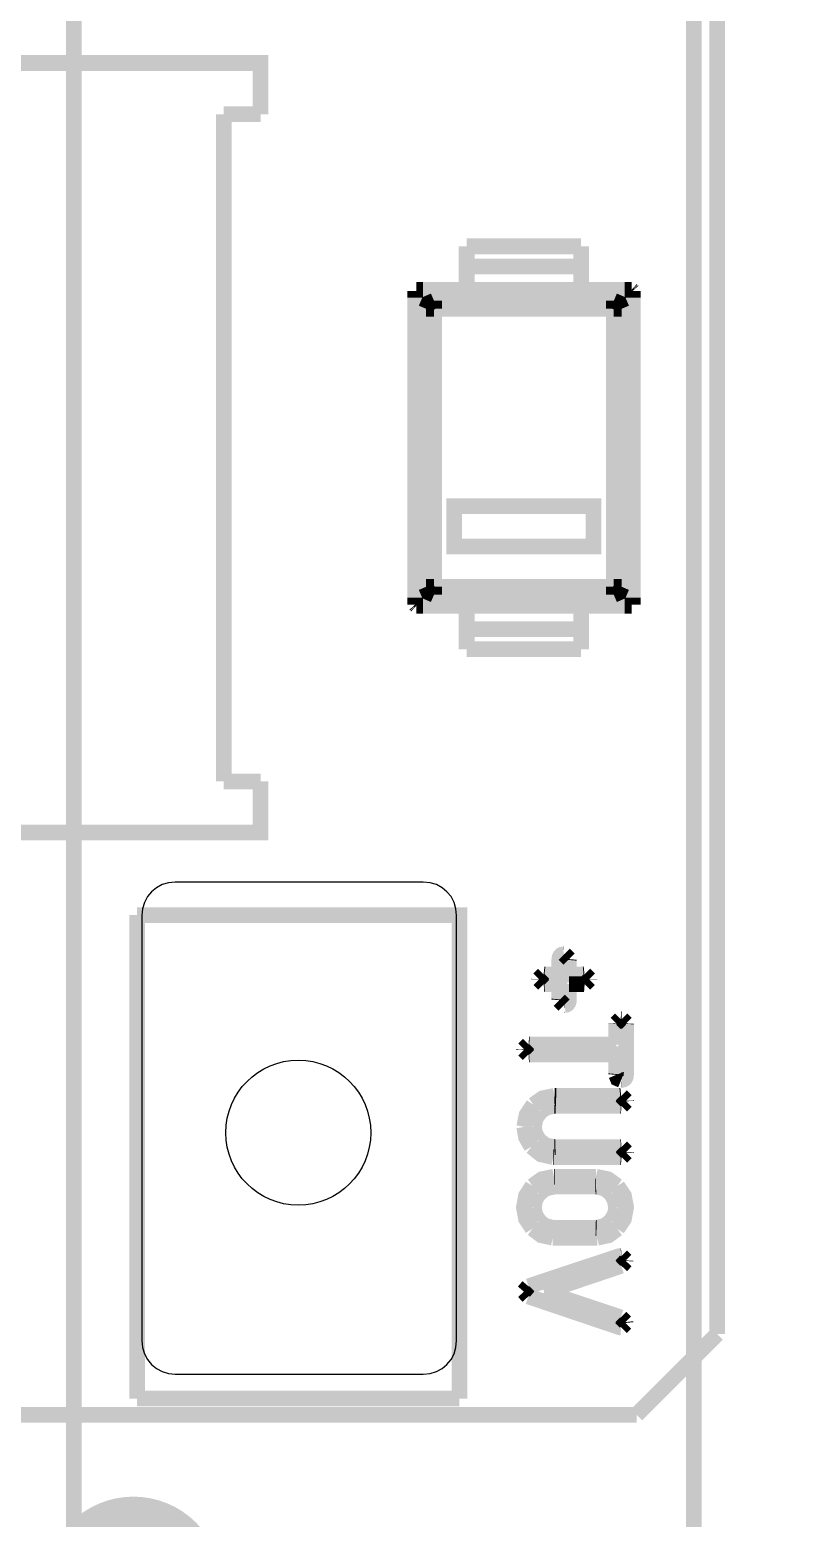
# Model space of a CAD drawing. Header units: inches. Extents: x -2.28 to 2.28, y -1.45 to 1.48.
# Drawn here: x -1.385 to -0.994, y -0.379 to 0.377 of the extents above; entities that cross this region are included whole.
import ezdxf

# ---------------------------------------------------------------- set-up
doc = ezdxf.new("R2010")
doc.units = ezdxf.units.IN
doc.layers.get('0').update_dxf_attribs({"linetype": 'CONTINUOUS'})

# ---------------------------------------------------------------- blocks, each defined once
blk = doc.blocks.new('EPAD')
at = {"const_width": 0.5}
blk.add_lwpolyline([(-0.25, 0, 1), (0.25, 0, 1)], format="xyb", close=True, dxfattribs=at)

msp = doc.modelspace()

# ---------------------------------------------------------------- linework, layer by layer
at = {"const_width": 0.008}
for points in [[(-1.035591, 1.147528), (-1.035591, -0.285543)], [(-1.035591, 1.147528), (-1.035591, -0.285543)], [(-1.035591, 1.147528), (-1.035591, -0.285543)], [(-1.362528, 1.091614), (-1.362528, -1.014685)], [(-1.362528, 1.091614), (-1.362528, -1.014685)], [(-1.362528, 1.091614), (-1.362528, -1.014685)], [(-1.047567, 0.766811), (-1.047567, -0.689882), (-1.046783, -0.697932), (-1.04453, -0.705376), (-1.036187, -0.717872), (-1.023691, -0.726215), (-1.016247, -0.728469), (-1.008197, -0.729252), (1.708339, -0.729252)], [(-1.047567, 0.766811), (-1.047567, -0.689882), (-1.046783, -0.697932), (-1.04453, -0.705376), (-1.036187, -0.717872), (-1.023691, -0.726215), (-1.016247, -0.728469), (-1.008197, -0.729252), (1.708339, -0.729252)], [(-1.047567, 0.766811), (-1.047567, -0.689882), (-1.046783, -0.697932), (-1.04453, -0.705376), (-1.036187, -0.717872), (-1.023691, -0.726215), (-1.016247, -0.728469), (-1.008197, -0.729252), (1.708339, -0.729252)], [(-1.26765, 0.33437), (-1.26765, 0.36037), (-1.677409, 0.36037), (-1.677409, -0.03067), (-1.26765, -0.03067), (-1.26765, -0.00467)], [(-1.26765, 0.33437), (-1.26765, 0.36037), (-1.677409, 0.36037), (-1.677409, -0.03067), (-1.26765, -0.03067), (-1.26765, -0.00467)], [(-1.26765, 0.33437), (-1.26765, 0.36037), (-1.677409, 0.36037), (-1.677409, -0.03067), (-1.26765, -0.03067), (-1.26765, -0.00467)], [(-1.26765, 0.33437), (-1.28637, 0.33437)], [(-1.28637, -0.00467), (-1.28637, 0.33437)], [(-1.26765, 0.33437), (-1.28637, 0.33437)], [(-1.28637, -0.00467), (-1.28637, 0.33437)], [(-1.26765, 0.33437), (-1.28637, 0.33437)], [(-1.28637, -0.00467), (-1.28637, 0.33437)], [(-1.162929, 0.267213), (-1.104787, 0.267213)], [(-1.162929, 0.256976), (-1.162929, 0.267213)], [(-1.162929, 0.267213), (-1.104787, 0.267213)], [(-1.162929, 0.256976), (-1.162929, 0.267213)], [(-1.162929, 0.267213), (-1.104787, 0.267213)], [(-1.162929, 0.256976), (-1.162929, 0.267213)], [(-1.104787, 0.256976), (-1.104787, 0.267213)], [(-1.104787, 0.256976), (-1.104787, 0.267213)], [(-1.104787, 0.256976), (-1.104787, 0.267213)], [(-1.162929, 0.256976), (-1.162929, 0.245102)], [(-1.104787, 0.256976), (-1.162929, 0.256976)], [(-1.162929, 0.256976), (-1.162929, 0.245102)], [(-1.104787, 0.256976), (-1.162929, 0.256976)], [(-1.162929, 0.256976), (-1.162929, 0.245102)], [(-1.104787, 0.256976), (-1.162929, 0.256976)], [(-1.104787, 0.245102), (-1.104787, 0.256976)], [(-1.104787, 0.245102), (-1.104787, 0.256976)], [(-1.104787, 0.245102), (-1.104787, 0.256976)], [(-1.189134, 0.24107), (-1.189134, 0.244531)], [(-1.189134, 0.24107), (-1.189134, 0.244531)], [(-1.189134, 0.24107), (-1.189134, 0.244531)], [(-1.189134, 0.088631), (-1.189134, 0.24107)], [(-1.189134, 0.24107), (-1.183557, 0.235494)], [(-1.189134, 0.088631), (-1.189134, 0.24107)], [(-1.189134, 0.24107), (-1.183557, 0.235494)], [(-1.189134, 0.088631), (-1.189134, 0.24107)], [(-1.189134, 0.24107), (-1.183557, 0.235494)], [(-1.185102, 0.245102), (-1.188562, 0.245102)], [(-1.185102, 0.245102), (-1.188562, 0.245102)], [(-1.185102, 0.245102), (-1.188562, 0.245102)], [(-1.082615, 0.245102), (-1.104787, 0.245102), (-1.162929, 0.245102), (-1.185102, 0.245102)], [(-1.185102, 0.245102), (-1.179525, 0.239526)], [(-1.082615, 0.245102), (-1.104787, 0.245102), (-1.162929, 0.245102), (-1.185102, 0.245102)], [(-1.185102, 0.245102), (-1.179525, 0.239526)], [(-1.082615, 0.245102), (-1.104787, 0.245102), (-1.162929, 0.245102), (-1.185102, 0.245102)], [(-1.185102, 0.245102), (-1.179525, 0.239526)], [(-1.179526, 0.239526), (-1.18235, 0.238319), (-1.183558, 0.235494)], [(-1.179526, 0.239526), (-1.18235, 0.238319), (-1.183558, 0.235494)], [(-1.179526, 0.239526), (-1.18235, 0.238319), (-1.183558, 0.235494)], [(-1.179525, 0.239526), (-1.088191, 0.239526)], [(-1.179525, 0.235494), (-1.179525, 0.239526)], [(-1.179525, 0.239526), (-1.088191, 0.239526)], [(-1.179525, 0.235494), (-1.179525, 0.239526)], [(-1.179525, 0.239526), (-1.088191, 0.239526)], [(-1.179525, 0.235494), (-1.179525, 0.239526)], [(-1.088191, 0.239526), (-1.082615, 0.245102)], [(-1.088191, 0.239526), (-1.082615, 0.245102)], [(-1.088191, 0.239526), (-1.082615, 0.245102)], [(-1.088191, 0.239526), (-1.088191, 0.235494)], [(-1.088191, 0.239526), (-1.085366, 0.238319), (-1.084158, 0.235494)], [(-1.088191, 0.239526), (-1.088191, 0.235494)], [(-1.088191, 0.239526), (-1.085366, 0.238319), (-1.084158, 0.235494)], [(-1.088191, 0.239526), (-1.088191, 0.235494)], [(-1.088191, 0.239526), (-1.085366, 0.238319), (-1.084158, 0.235494)], [(-1.078583, 0.24107), (-1.084159, 0.235494)], [(-1.078583, 0.24107), (-1.084159, 0.235494)], [(-1.078583, 0.24107), (-1.084159, 0.235494)], [(-1.079154, 0.245102), (-1.082615, 0.245102)], [(-1.079154, 0.245102), (-1.082615, 0.245102)], [(-1.079154, 0.245102), (-1.082615, 0.245102)], [(-1.078854, 0.244831), (-1.079154, 0.245102)], [(-1.078854, 0.244831), (-1.079154, 0.245102)], [(-1.078854, 0.244831), (-1.079154, 0.245102)], [(-1.078854, 0.244831), (-1.078583, 0.244531)], [(-1.078854, 0.244831), (-1.078583, 0.244531)], [(-1.078854, 0.244831), (-1.078583, 0.244531)], [(-1.078583, 0.244531), (-1.078583, 0.24107)], [(-1.078583, 0.244531), (-1.078583, 0.24107)], [(-1.078583, 0.244531), (-1.078583, 0.24107)], [(-1.078583, 0.088631), (-1.078583, 0.24107)], [(-1.078583, 0.088631), (-1.078583, 0.24107)], [(-1.078583, 0.088631), (-1.078583, 0.24107)], [(-1.183557, 0.235494), (-1.179525, 0.235494)], [(-1.183557, 0.094207), (-1.183557, 0.235494)], [(-1.183557, 0.235494), (-1.179525, 0.235494)], [(-1.183557, 0.094207), (-1.183557, 0.235494)], [(-1.183557, 0.235494), (-1.179525, 0.235494)], [(-1.183557, 0.094207), (-1.183557, 0.235494)], [(-1.179525, 0.235494), (-1.179525, 0.094207)], [(-1.088191, 0.094207), (-1.088191, 0.235494), (-1.179525, 0.235494)], [(-1.179525, 0.235494), (-1.179525, 0.094207)], [(-1.088191, 0.094207), (-1.088191, 0.235494), (-1.179525, 0.235494)], [(-1.179525, 0.235494), (-1.179525, 0.094207)], [(-1.088191, 0.094207), (-1.088191, 0.235494), (-1.179525, 0.235494)], [(-1.088191, 0.235494), (-1.084159, 0.235494)], [(-1.088191, 0.235494), (-1.084159, 0.235494)], [(-1.088191, 0.235494), (-1.084159, 0.235494)], [(-1.084159, 0.235494), (-1.084159, 0.094207)], [(-1.084159, 0.235494), (-1.084159, 0.094207)], [(-1.084159, 0.235494), (-1.084159, 0.094207)], [(-1.169289, 0.11468), (-1.169289, 0.135152), (-1.098427, 0.135152), (-1.098427, 0.11468), (-1.169289, 0.11468)], [(-1.169289, 0.11468), (-1.169289, 0.135152), (-1.098427, 0.135152), (-1.098427, 0.11468), (-1.169289, 0.11468)], [(-1.169289, 0.11468), (-1.169289, 0.135152), (-1.098427, 0.135152), (-1.098427, 0.11468), (-1.169289, 0.11468)], [(-1.183557, 0.094207), (-1.189134, 0.088631)], [(-1.183557, 0.094207), (-1.189134, 0.088631)], [(-1.183557, 0.094207), (-1.189134, 0.088631)], [(-1.189134, 0.08517), (-1.189134, 0.088631)], [(-1.189134, 0.08517), (-1.189134, 0.088631)], [(-1.189134, 0.08517), (-1.189134, 0.088631)], [(-1.185102, 0.084598), (-1.179525, 0.090175)], [(-1.185102, 0.084598), (-1.179525, 0.090175)], [(-1.185102, 0.084598), (-1.179525, 0.090175)], [(-1.179526, 0.090174), (-1.18235, 0.091381), (-1.183558, 0.094207)], [(-1.179526, 0.090174), (-1.18235, 0.091381), (-1.183558, 0.094207)], [(-1.179526, 0.090174), (-1.18235, 0.091381), (-1.183558, 0.094207)], [(-1.179525, 0.094207), (-1.183557, 0.094207)], [(-1.179525, 0.094207), (-1.183557, 0.094207)], [(-1.179525, 0.094207), (-1.183557, 0.094207)], [(-1.179525, 0.094207), (-1.088191, 0.094207)], [(-1.179525, 0.090175), (-1.179525, 0.094207)], [(-1.179525, 0.094207), (-1.088191, 0.094207)], [(-1.179525, 0.090175), (-1.179525, 0.094207)], [(-1.179525, 0.094207), (-1.088191, 0.094207)], [(-1.179525, 0.090175), (-1.179525, 0.094207)], [(-1.088191, 0.090175), (-1.179525, 0.090175)], [(-1.088191, 0.090175), (-1.179525, 0.090175)], [(-1.088191, 0.090175), (-1.179525, 0.090175)], [(-1.088191, 0.094207), (-1.088191, 0.090175)], [(-1.084159, 0.094207), (-1.088191, 0.094207)], [(-1.088191, 0.090174), (-1.085366, 0.091381), (-1.084158, 0.094207)], [(-1.088191, 0.094207), (-1.088191, 0.090175)], [(-1.084159, 0.094207), (-1.088191, 0.094207)], [(-1.088191, 0.090174), (-1.085366, 0.091381), (-1.084158, 0.094207)], [(-1.088191, 0.094207), (-1.088191, 0.090175)], [(-1.084159, 0.094207), (-1.088191, 0.094207)], [(-1.088191, 0.090174), (-1.085366, 0.091381), (-1.084158, 0.094207)], [(-1.088191, 0.090175), (-1.082615, 0.084598)], [(-1.088191, 0.090175), (-1.082615, 0.084598)], [(-1.088191, 0.090175), (-1.082615, 0.084598)], [(-1.084159, 0.094207), (-1.078583, 0.088631)], [(-1.084159, 0.094207), (-1.078583, 0.088631)], [(-1.084159, 0.094207), (-1.078583, 0.088631)], [(-1.078583, 0.088631), (-1.078583, 0.08517)], [(-1.078583, 0.088631), (-1.078583, 0.08517)], [(-1.078583, 0.088631), (-1.078583, 0.08517)], [(-1.188862, 0.08487), (-1.189133, 0.08517)], [(-1.188862, 0.08487), (-1.189133, 0.08517)], [(-1.188862, 0.08487), (-1.189133, 0.08517)], [(-1.188862, 0.08487), (-1.188562, 0.084598)], [(-1.188862, 0.08487), (-1.188562, 0.084598)], [(-1.188862, 0.08487), (-1.188562, 0.084598)], [(-1.185102, 0.084598), (-1.188562, 0.084598)], [(-1.185102, 0.084598), (-1.188562, 0.084598)], [(-1.185102, 0.084598), (-1.188562, 0.084598)], [(-1.162929, 0.084598), (-1.185102, 0.084598)], [(-1.162929, 0.084598), (-1.185102, 0.084598)], [(-1.162929, 0.084598), (-1.185102, 0.084598)], [(-1.104787, 0.084598), (-1.162929, 0.084598)], [(-1.162929, 0.084598), (-1.162929, 0.072724)], [(-1.104787, 0.084598), (-1.162929, 0.084598)], [(-1.162929, 0.084598), (-1.162929, 0.072724)], [(-1.104787, 0.084598), (-1.162929, 0.084598)], [(-1.162929, 0.084598), (-1.162929, 0.072724)], [(-1.082615, 0.084598), (-1.104787, 0.084598)], [(-1.104787, 0.072724), (-1.104787, 0.084598)], [(-1.082615, 0.084598), (-1.104787, 0.084598)], [(-1.104787, 0.072724), (-1.104787, 0.084598)], [(-1.082615, 0.084598), (-1.104787, 0.084598)], [(-1.104787, 0.072724), (-1.104787, 0.084598)], [(-1.079154, 0.084598), (-1.082615, 0.084598)], [(-1.079154, 0.084598), (-1.082615, 0.084598)], [(-1.079154, 0.084598), (-1.082615, 0.084598)], [(-1.162929, 0.062488), (-1.162929, 0.072724)], [(-1.162929, 0.072724), (-1.104787, 0.072724)], [(-1.162929, 0.062488), (-1.162929, 0.072724)], [(-1.162929, 0.072724), (-1.104787, 0.072724)], [(-1.162929, 0.062488), (-1.162929, 0.072724)], [(-1.162929, 0.072724), (-1.104787, 0.072724)], [(-1.104787, 0.072724), (-1.104787, 0.062488)], [(-1.104787, 0.072724), (-1.104787, 0.062488)], [(-1.104787, 0.072724), (-1.104787, 0.062488)], [(-1.104787, 0.062488), (-1.162929, 0.062488)], [(-1.104787, 0.062488), (-1.162929, 0.062488)], [(-1.104787, 0.062488), (-1.162929, 0.062488)], [(-1.28637, -0.00467), (-1.26765, -0.00467)], [(-1.28637, -0.00467), (-1.26765, -0.00467)], [(-1.28637, -0.00467), (-1.26765, -0.00467)], [(-1.330394, -0.318299), (-1.330394, -0.07263)], [(-1.166614, -0.318299), (-1.166614, -0.07263), (-1.330394, -0.07263)], [(-1.330394, -0.318299), (-1.330394, -0.07263)], [(-1.166614, -0.318299), (-1.166614, -0.07263), (-1.330394, -0.07263)], [(-1.330394, -0.318299), (-1.330394, -0.07263)], [(-1.166614, -0.318299), (-1.166614, -0.07263), (-1.330394, -0.07263)], [(-1.113495, -0.092518), (-1.114525, -0.092702), (-1.11493, -0.092932), (-1.115261, -0.093255), (-1.115518, -0.093669), (-1.115702, -0.094176), (-1.115849, -0.095466), (-1.115849, -0.102825), (-1.123368, -0.102825)], [(-1.113495, -0.092518), (-1.114525, -0.092702), (-1.11493, -0.092932), (-1.115261, -0.093255), (-1.115518, -0.093669), (-1.115702, -0.094176), (-1.115849, -0.095466), (-1.115849, -0.102825), (-1.123368, -0.102825)], [(-1.113495, -0.092518), (-1.114525, -0.092702), (-1.11493, -0.092932), (-1.115261, -0.093255), (-1.115518, -0.093669), (-1.115702, -0.094176), (-1.115849, -0.095466), (-1.115849, -0.102825), (-1.123368, -0.102825)], [(-1.113389, -0.092515), (-1.113495, -0.092518)], [(-1.113389, -0.092515), (-1.113495, -0.092518)], [(-1.113389, -0.092515), (-1.113495, -0.092518)], [(-1.113389, -0.092515), (-1.110942, -0.094962)], [(-1.113389, -0.092515), (-1.110942, -0.094962)], [(-1.113389, -0.092515), (-1.110942, -0.094962)], [(-1.110981, -0.095399), (-1.110942, -0.094962)], [(-1.110981, -0.095399), (-1.110942, -0.094962)], [(-1.110981, -0.095399), (-1.110942, -0.094962)], [(-1.103554, -0.102733), (-1.110981, -0.102733), (-1.110981, -0.095397)], [(-1.103554, -0.102733), (-1.110981, -0.102733), (-1.110981, -0.095397)], [(-1.103554, -0.102733), (-1.110981, -0.102733), (-1.110981, -0.095397)], [(-1.126202, -0.105135), (-1.126209, -0.105315)], [(-1.126202, -0.105135), (-1.126209, -0.105315)], [(-1.126202, -0.105135), (-1.126209, -0.105315)], [(-1.123803, -0.107721), (-1.126209, -0.105315)], [(-1.123803, -0.107721), (-1.126209, -0.105315)], [(-1.123803, -0.107721), (-1.126209, -0.105315)], [(-1.123852, -0.102774), (-1.126202, -0.105124)], [(-1.123852, -0.102774), (-1.126202, -0.105124)], [(-1.123852, -0.102774), (-1.126202, -0.105124)], [(-1.126202, -0.105133), (-1.126202, -0.105124)], [(-1.126202, -0.105133), (-1.126202, -0.105124)], [(-1.126202, -0.105133), (-1.126202, -0.105124)], [(-1.123852, -0.102774), (-1.123367, -0.102825)], [(-1.123852, -0.102774), (-1.123367, -0.102825)], [(-1.123852, -0.102774), (-1.123367, -0.102825)], [(-1.123803, -0.107721), (-1.123435, -0.107693)], [(-1.123803, -0.107721), (-1.123435, -0.107693)], [(-1.123803, -0.107721), (-1.123435, -0.107693)], [(-1.123437, -0.107693), (-1.115849, -0.107693), (-1.115849, -0.115417)], [(-1.123437, -0.107693), (-1.115849, -0.107693), (-1.115849, -0.115417)], [(-1.123437, -0.107693), (-1.115849, -0.107693), (-1.115849, -0.115417)], [(-1.113312, -0.118297), (-1.112282, -0.118113), (-1.111878, -0.117883), (-1.111547, -0.11756), (-1.111289, -0.117145), (-1.111106, -0.116639), (-1.110958, -0.115349), (-1.110958, -0.107693)], [(-1.113312, -0.118297), (-1.112282, -0.118113), (-1.111878, -0.117883), (-1.111547, -0.11756), (-1.111289, -0.117145), (-1.111106, -0.116639), (-1.110958, -0.115349), (-1.110958, -0.107693)], [(-1.113312, -0.118297), (-1.112282, -0.118113), (-1.111878, -0.117883), (-1.111547, -0.11756), (-1.111289, -0.117145), (-1.111106, -0.116639), (-1.110958, -0.115349), (-1.110958, -0.107693)], [(-1.110958, -0.107693), (-1.103348, -0.107693)], [(-1.110958, -0.107693), (-1.103348, -0.107693)], [(-1.110958, -0.107693), (-1.103348, -0.107693)], [(-1.103057, -0.102683), (-1.103554, -0.102733)], [(-1.103057, -0.102683), (-1.103554, -0.102733)], [(-1.103057, -0.102683), (-1.103554, -0.102733)], [(-1.102984, -0.10772), (-1.103349, -0.107693)], [(-1.102984, -0.10772), (-1.103349, -0.107693)], [(-1.102984, -0.10772), (-1.103349, -0.107693)], [(-1.103057, -0.102683), (-1.100606, -0.105134)], [(-1.103057, -0.102683), (-1.100606, -0.105134)], [(-1.103057, -0.102683), (-1.100606, -0.105134)], [(-1.102984, -0.10772), (-1.100599, -0.105335)], [(-1.102984, -0.10772), (-1.100599, -0.105335)], [(-1.102984, -0.10772), (-1.100599, -0.105335)], [(-1.100606, -0.105156), (-1.100606, -0.105134)], [(-1.100606, -0.105156), (-1.100606, -0.105134)], [(-1.100606, -0.105156), (-1.100606, -0.105134)], [(-1.100606, -0.105157), (-1.100599, -0.105335)], [(-1.100606, -0.105157), (-1.100599, -0.105335)], [(-1.100606, -0.105157), (-1.100599, -0.105335)], [(-1.115849, -0.115419), (-1.115887, -0.115845)], [(-1.115849, -0.115419), (-1.115887, -0.115845)], [(-1.115849, -0.115419), (-1.115887, -0.115845)], [(-1.113431, -0.1183), (-1.115887, -0.115845)], [(-1.113431, -0.1183), (-1.115887, -0.115845)], [(-1.113431, -0.1183), (-1.115887, -0.115845)], [(-1.113431, -0.1183), (-1.113311, -0.118297)], [(-1.113431, -0.1183), (-1.113311, -0.118297)], [(-1.113431, -0.1183), (-1.113311, -0.118297)], [(-1.084685, -0.125406), (-1.086902, -0.127624)], [(-1.084685, -0.125406), (-1.086902, -0.127624)], [(-1.084685, -0.125406), (-1.086902, -0.127624)], [(-1.086893, -0.127828), (-1.086902, -0.127624)], [(-1.086893, -0.127828), (-1.086902, -0.127624)], [(-1.086893, -0.127828), (-1.086902, -0.127624)], [(-1.086893, -0.127827), (-1.086893, -0.138363)], [(-1.086893, -0.127827), (-1.086893, -0.138363)], [(-1.086893, -0.127827), (-1.086893, -0.138363)], [(-1.084685, -0.125406), (-1.08438, -0.125427)], [(-1.084685, -0.125406), (-1.08438, -0.125427)], [(-1.084685, -0.125406), (-1.08438, -0.125427)], [(-1.084122, -0.125413), (-1.084378, -0.125427)], [(-1.084122, -0.125413), (-1.084378, -0.125427)], [(-1.084122, -0.125413), (-1.084378, -0.125427)], [(-1.084287, -0.156326), (-1.083731, -0.156279), (-1.083248, -0.156138), (-1.082839, -0.155902), (-1.082505, -0.155572), (-1.082245, -0.155148), (-1.082059, -0.15463), (-1.081911, -0.153309), (-1.081911, -0.127896)], [(-1.084287, -0.156326), (-1.083731, -0.156279), (-1.083248, -0.156138), (-1.082839, -0.155902), (-1.082505, -0.155572), (-1.082245, -0.155148), (-1.082059, -0.15463), (-1.081911, -0.153309), (-1.081911, -0.127896)], [(-1.084287, -0.156326), (-1.083731, -0.156279), (-1.083248, -0.156138), (-1.082839, -0.155902), (-1.082505, -0.155572), (-1.082245, -0.155148), (-1.082059, -0.15463), (-1.081911, -0.153309), (-1.081911, -0.127896)], [(-1.084122, -0.125413), (-1.081896, -0.127639)], [(-1.084122, -0.125413), (-1.081896, -0.127639)], [(-1.084122, -0.125413), (-1.081896, -0.127639)], [(-1.081911, -0.127894), (-1.081896, -0.127639)], [(-1.081911, -0.127894), (-1.081896, -0.127639)], [(-1.081911, -0.127894), (-1.081896, -0.127639)], [(-1.131508, -0.138334), (-1.133864, -0.140689)], [(-1.131508, -0.138334), (-1.133864, -0.140689)], [(-1.131508, -0.138334), (-1.133864, -0.140689)], [(-1.131508, -0.138334), (-1.13114, -0.138363)], [(-1.131508, -0.138334), (-1.13114, -0.138363)], [(-1.131508, -0.138334), (-1.13114, -0.138363)], [(-1.086893, -0.138363), (-1.131139, -0.138363)], [(-1.086893, -0.138363), (-1.131139, -0.138363)], [(-1.086893, -0.138363), (-1.131139, -0.138363)], [(-1.133858, -0.140853), (-1.133867, -0.14106)], [(-1.133858, -0.140853), (-1.133867, -0.14106)], [(-1.133858, -0.140853), (-1.133867, -0.14106)], [(-1.131536, -0.143391), (-1.133867, -0.14106)], [(-1.131536, -0.143391), (-1.133867, -0.14106)], [(-1.131536, -0.143391), (-1.133867, -0.14106)], [(-1.133858, -0.140854), (-1.133864, -0.140689)], [(-1.133858, -0.140854), (-1.133864, -0.140689)], [(-1.133858, -0.140854), (-1.133864, -0.140689)], [(-1.131536, -0.143391), (-1.131208, -0.143368)], [(-1.131536, -0.143391), (-1.131208, -0.143368)], [(-1.131536, -0.143391), (-1.131208, -0.143368)], [(-1.131207, -0.143368), (-1.086893, -0.143368), (-1.086893, -0.153378)], [(-1.131207, -0.143368), (-1.086893, -0.143368), (-1.086893, -0.153378)], [(-1.131207, -0.143368), (-1.086893, -0.143368), (-1.086893, -0.153378)], [(-1.086893, -0.153376), (-1.086931, -0.153813)], [(-1.086893, -0.153376), (-1.086931, -0.153813)], [(-1.086893, -0.153376), (-1.086931, -0.153813)], [(-1.084414, -0.15633), (-1.086203, -0.155602), (-1.086931, -0.153813)], [(-1.084414, -0.15633), (-1.086203, -0.155602), (-1.086931, -0.153813)], [(-1.084414, -0.15633), (-1.086203, -0.155602), (-1.086931, -0.153813)], [(-1.084414, -0.15633), (-1.084287, -0.156326)], [(-1.084414, -0.15633), (-1.084287, -0.156326)], [(-1.084414, -0.15633), (-1.084287, -0.156326)], [(-1.129013, -0.168987), (-1.13251, -0.174227), (-1.133675, -0.180209)], [(-1.129013, -0.168987), (-1.13251, -0.174227), (-1.133675, -0.180209)], [(-1.129013, -0.168987), (-1.13251, -0.174227), (-1.133675, -0.180209)], [(-1.118293, -0.164483), (-1.124265, -0.165679), (-1.129016, -0.168991)], [(-1.118293, -0.164483), (-1.124265, -0.165679), (-1.129016, -0.168991)], [(-1.118293, -0.164483), (-1.124265, -0.165679), (-1.129016, -0.168991)], [(-1.11832, -0.169558), (-1.12222, -0.170309), (-1.125358, -0.172394)], [(-1.11832, -0.169558), (-1.12222, -0.170309), (-1.125358, -0.172394)], [(-1.11832, -0.169558), (-1.12222, -0.170309), (-1.125358, -0.172394)], [(-1.11832, -0.169558), (-1.11763, -0.169582)], [(-1.11832, -0.169558), (-1.11763, -0.169582)], [(-1.11832, -0.169558), (-1.11763, -0.169582)], [(-1.118293, -0.164483), (-1.117428, -0.164508)], [(-1.118293, -0.164483), (-1.117428, -0.164508)], [(-1.118293, -0.164483), (-1.117428, -0.164508)], [(-1.117631, -0.169581), (-1.084585, -0.169581)], [(-1.117631, -0.169581), (-1.084585, -0.169581)], [(-1.117631, -0.169581), (-1.084585, -0.169581)], [(-1.084928, -0.164508), (-1.117426, -0.164508)], [(-1.084928, -0.164508), (-1.117426, -0.164508)], [(-1.084928, -0.164508), (-1.117426, -0.164508)], [(-1.084423, -0.164457), (-1.084928, -0.164508)], [(-1.084423, -0.164457), (-1.084928, -0.164508)], [(-1.084423, -0.164457), (-1.084928, -0.164508)], [(-1.08427, -0.169603), (-1.084584, -0.169582)], [(-1.08427, -0.169603), (-1.084584, -0.169582)], [(-1.08427, -0.169603), (-1.084584, -0.169582)], [(-1.084423, -0.164457), (-1.081911, -0.16697)], [(-1.084423, -0.164457), (-1.081911, -0.16697)], [(-1.084423, -0.164457), (-1.081911, -0.16697)], [(-1.08427, -0.169603), (-1.081899, -0.167231)], [(-1.08427, -0.169603), (-1.081899, -0.167231)], [(-1.08427, -0.169603), (-1.081899, -0.167231)], [(-1.081911, -0.167), (-1.081911, -0.16697)], [(-1.081911, -0.167), (-1.081911, -0.16697)], [(-1.081911, -0.167), (-1.081911, -0.16697)], [(-1.081911, -0.167), (-1.081899, -0.167231)], [(-1.081911, -0.167), (-1.081899, -0.167231)], [(-1.081911, -0.167), (-1.081899, -0.167231)], [(-1.125352, -0.172389), (-1.127857, -0.175796), (-1.128784, -0.180135)], [(-1.125352, -0.172389), (-1.127857, -0.175796), (-1.128784, -0.180135)], [(-1.125352, -0.172389), (-1.127857, -0.175796), (-1.128784, -0.180135)], [(-1.133675, -0.180209), (-1.13275, -0.185551), (-1.129973, -0.190287)], [(-1.133675, -0.180209), (-1.13275, -0.185551), (-1.129973, -0.190287)], [(-1.133675, -0.180209), (-1.13275, -0.185551), (-1.129973, -0.190287)], [(-1.126248, -0.186859), (-1.12815, -0.183545), (-1.128785, -0.18014)], [(-1.126248, -0.186859), (-1.12815, -0.183545), (-1.128785, -0.18014)], [(-1.126248, -0.186859), (-1.12815, -0.183545), (-1.128785, -0.18014)], [(-1.118894, -0.19557), (-1.125178, -0.194158), (-1.129976, -0.190285)], [(-1.118894, -0.19557), (-1.125178, -0.194158), (-1.129976, -0.190285)], [(-1.118894, -0.19557), (-1.125178, -0.194158), (-1.129976, -0.190285)], [(-1.118374, -0.190577), (-1.122828, -0.189587), (-1.126243, -0.186866)], [(-1.118374, -0.190577), (-1.122828, -0.189587), (-1.126243, -0.186866)], [(-1.118374, -0.190577), (-1.122828, -0.189587), (-1.126243, -0.186866)], [(-1.118374, -0.190577), (-1.117822, -0.190562)], [(-1.118374, -0.190577), (-1.117822, -0.190562)], [(-1.118374, -0.190577), (-1.117822, -0.190562)], [(-1.084585, -0.190562), (-1.117815, -0.190562)], [(-1.084585, -0.190562), (-1.117815, -0.190562)], [(-1.084585, -0.190562), (-1.117815, -0.190562)], [(-1.08428, -0.190542), (-1.084586, -0.190562)], [(-1.08428, -0.190542), (-1.084586, -0.190562)], [(-1.08428, -0.190542), (-1.084586, -0.190562)], [(-1.08428, -0.190542), (-1.081898, -0.192923)], [(-1.08428, -0.190542), (-1.081898, -0.192923)], [(-1.08428, -0.190542), (-1.081898, -0.192923)], [(-1.081911, -0.193168), (-1.081898, -0.192923)], [(-1.081911, -0.193168), (-1.081898, -0.192923)], [(-1.081911, -0.193168), (-1.081898, -0.192923)], [(-1.118894, -0.19557), (-1.118596, -0.195567)], [(-1.118894, -0.19557), (-1.118596, -0.195567)], [(-1.118894, -0.19557), (-1.118596, -0.195567)], [(-1.118592, -0.195567), (-1.084585, -0.195567)], [(-1.118592, -0.195567), (-1.084585, -0.195567)], [(-1.118592, -0.195567), (-1.084585, -0.195567)], [(-1.084203, -0.195599), (-1.084586, -0.195567)], [(-1.084203, -0.195599), (-1.084586, -0.195567)], [(-1.084203, -0.195599), (-1.084586, -0.195567)], [(-1.084203, -0.195599), (-1.081907, -0.193302)], [(-1.084203, -0.195599), (-1.081907, -0.193302)], [(-1.084203, -0.195599), (-1.081907, -0.193302)], [(-1.081911, -0.193166), (-1.081907, -0.193302)], [(-1.081911, -0.193166), (-1.081907, -0.193302)], [(-1.081911, -0.193166), (-1.081907, -0.193302)], [(-1.118552, -0.20555), (-1.124665, -0.206802), (-1.129494, -0.210263)], [(-1.118552, -0.20555), (-1.124665, -0.206802), (-1.129494, -0.210263)], [(-1.118552, -0.20555), (-1.124665, -0.206802), (-1.129494, -0.210263)], [(-1.118552, -0.20555), (-1.118236, -0.205554)], [(-1.118552, -0.20555), (-1.118236, -0.205554)], [(-1.118552, -0.20555), (-1.118236, -0.205554)], [(-1.097269, -0.205554), (-1.118226, -0.205554)], [(-1.097269, -0.205554), (-1.118226, -0.205554)], [(-1.097269, -0.205554), (-1.118226, -0.205554)], [(-1.097239, -0.205554), (-1.097265, -0.205554)], [(-1.097239, -0.205554), (-1.097265, -0.205554)], [(-1.097239, -0.205554), (-1.097265, -0.205554)], [(-1.097239, -0.205554), (-1.091161, -0.206809), (-1.086373, -0.210278)], [(-1.097239, -0.205554), (-1.091161, -0.206809), (-1.086373, -0.210278)], [(-1.097239, -0.205554), (-1.091161, -0.206809), (-1.086373, -0.210278)], [(-1.129493, -0.210262), (-1.132767, -0.215244), (-1.133858, -0.221232), (-1.132767, -0.226945), (-1.129493, -0.231882)], [(-1.129493, -0.210262), (-1.132767, -0.215244), (-1.133858, -0.221232), (-1.132767, -0.226945), (-1.129493, -0.231882)], [(-1.129493, -0.210262), (-1.132767, -0.215244), (-1.133858, -0.221232), (-1.132767, -0.226945), (-1.129493, -0.231882)], [(-1.128785, -0.221369), (-1.128173, -0.21745), (-1.126339, -0.21433)], [(-1.128785, -0.221369), (-1.128173, -0.21745), (-1.126339, -0.21433)], [(-1.128785, -0.221369), (-1.128173, -0.21745), (-1.126339, -0.21433)], [(-1.118362, -0.210536), (-1.122883, -0.211558), (-1.126342, -0.214334)], [(-1.118362, -0.210536), (-1.122883, -0.211558), (-1.126342, -0.214334)], [(-1.118362, -0.210536), (-1.122883, -0.211558), (-1.126342, -0.214334)], [(-1.118363, -0.210536), (-1.09752, -0.210536)], [(-1.118363, -0.210536), (-1.09752, -0.210536)], [(-1.118363, -0.210536), (-1.09752, -0.210536)], [(-1.09716, -0.21053), (-1.097518, -0.210536)], [(-1.09716, -0.21053), (-1.097518, -0.210536)], [(-1.09716, -0.21053), (-1.097518, -0.210536)], [(-1.09716, -0.21053), (-1.09287, -0.21149), (-1.08959, -0.214124)], [(-1.09716, -0.21053), (-1.09287, -0.21149), (-1.08959, -0.214124)], [(-1.09716, -0.21053), (-1.09287, -0.21149), (-1.08959, -0.214124)], [(-1.08959, -0.214124), (-1.087636, -0.217552), (-1.086984, -0.221392)], [(-1.08959, -0.214124), (-1.087636, -0.217552), (-1.086984, -0.221392)], [(-1.08959, -0.214124), (-1.087636, -0.217552), (-1.086984, -0.221392)], [(-1.086413, -0.232019), (-1.083036, -0.226997), (-1.081911, -0.22098), (-1.083025, -0.21521), (-1.086367, -0.210285)], [(-1.086413, -0.232019), (-1.083036, -0.226997), (-1.081911, -0.22098), (-1.083025, -0.21521), (-1.086367, -0.210285)], [(-1.086413, -0.232019), (-1.083036, -0.226997), (-1.081911, -0.22098), (-1.083025, -0.21521), (-1.086367, -0.210285)], [(-1.126133, -0.228043), (-1.128122, -0.224889), (-1.128785, -0.221369)], [(-1.126133, -0.228043), (-1.128122, -0.224889), (-1.128785, -0.221369)], [(-1.126133, -0.228043), (-1.128122, -0.224889), (-1.128785, -0.221369)], [(-1.086984, -0.221392), (-1.087647, -0.224757), (-1.089635, -0.228043)], [(-1.086984, -0.221392), (-1.087647, -0.224757), (-1.089635, -0.228043)], [(-1.086984, -0.221392), (-1.087647, -0.224757), (-1.089635, -0.228043)], [(-1.119342, -0.23147), (-1.123213, -0.23051), (-1.126136, -0.228039)], [(-1.119342, -0.23147), (-1.123213, -0.23051), (-1.126136, -0.228039)], [(-1.119342, -0.23147), (-1.123213, -0.23051), (-1.126136, -0.228039)], [(-1.096937, -0.231481), (-1.092808, -0.230565), (-1.089639, -0.228047)], [(-1.096937, -0.231481), (-1.092808, -0.230565), (-1.089639, -0.228047)], [(-1.096937, -0.231481), (-1.092808, -0.230565), (-1.089639, -0.228047)], [(-1.119176, -0.236521), (-1.124972, -0.235287), (-1.129489, -0.231886)], [(-1.119176, -0.236521), (-1.124972, -0.235287), (-1.129489, -0.231886)], [(-1.119176, -0.236521), (-1.124972, -0.235287), (-1.129489, -0.231886)], [(-1.097383, -0.23147), (-1.119346, -0.23147)], [(-1.097383, -0.23147), (-1.119346, -0.23147)], [(-1.097383, -0.23147), (-1.119346, -0.23147)], [(-1.119186, -0.236521), (-1.09656, -0.236521)], [(-1.119186, -0.236521), (-1.09656, -0.236521)], [(-1.119186, -0.236521), (-1.09656, -0.236521)], [(-1.096937, -0.231481), (-1.097383, -0.23147)], [(-1.096937, -0.231481), (-1.097383, -0.23147)], [(-1.096937, -0.231481), (-1.097383, -0.23147)], [(-1.096558, -0.236521), (-1.090866, -0.235313), (-1.086407, -0.232012)], [(-1.096558, -0.236521), (-1.090866, -0.235313), (-1.086407, -0.232012)], [(-1.096558, -0.236521), (-1.090866, -0.235313), (-1.086407, -0.232012)], [(-1.084493, -0.2458), (-1.085303, -0.2459), (-1.08607, -0.24612), (-1.131527, -0.261226)], [(-1.084493, -0.2458), (-1.085303, -0.2459), (-1.08607, -0.24612), (-1.131527, -0.261226)], [(-1.084493, -0.2458), (-1.085303, -0.2459), (-1.08607, -0.24612), (-1.131527, -0.261226)], [(-1.084299, -0.245791), (-1.084493, -0.2458)], [(-1.084299, -0.245791), (-1.084493, -0.2458)], [(-1.084299, -0.245791), (-1.084493, -0.2458)], [(-1.084299, -0.245791), (-1.082071, -0.24802)], [(-1.084299, -0.245791), (-1.082071, -0.24802)], [(-1.084299, -0.245791), (-1.082071, -0.24802)], [(-1.123574, -0.264015), (-1.084356, -0.250805)], [(-1.123574, -0.264015), (-1.084356, -0.250805)], [(-1.123574, -0.264015), (-1.084356, -0.250805)], [(-1.084355, -0.250805), (-1.082094, -0.248337)], [(-1.084355, -0.250805), (-1.082094, -0.248337)], [(-1.084355, -0.250805), (-1.082094, -0.248337)], [(-1.082094, -0.248337), (-1.082071, -0.24802)], [(-1.082094, -0.248337), (-1.082071, -0.24802)], [(-1.082094, -0.248337), (-1.082071, -0.24802)], [(-1.131528, -0.261227), (-1.133858, -0.263946)], [(-1.131528, -0.261227), (-1.133858, -0.263946)], [(-1.131528, -0.261227), (-1.133858, -0.263946)], [(-1.131594, -0.266369), (-1.133858, -0.263946)], [(-1.131594, -0.266369), (-1.133858, -0.263946)], [(-1.131594, -0.266369), (-1.133858, -0.263946)], [(-1.131596, -0.266369), (-1.08559, -0.281909), (-1.084928, -0.282075), (-1.084448, -0.282115)], [(-1.131596, -0.266369), (-1.08559, -0.281909), (-1.084928, -0.282075), (-1.084448, -0.282115)], [(-1.131596, -0.266369), (-1.08559, -0.281909), (-1.084928, -0.282075), (-1.084448, -0.282115)], [(-1.08463, -0.277041), (-1.123574, -0.264015)], [(-1.08463, -0.277041), (-1.123574, -0.264015)], [(-1.08463, -0.277041), (-1.123574, -0.264015)], [(-1.084631, -0.277042), (-1.082231, -0.279396)], [(-1.084631, -0.277042), (-1.082231, -0.279396)], [(-1.084631, -0.277042), (-1.082231, -0.279396)], [(-1.084446, -0.282115), (-1.084438, -0.282115)], [(-1.084446, -0.282115), (-1.084438, -0.282115)], [(-1.084446, -0.282115), (-1.084438, -0.282115)], [(-1.084438, -0.282115), (-1.082182, -0.279859)], [(-1.084438, -0.282115), (-1.082182, -0.279859)], [(-1.084438, -0.282115), (-1.082182, -0.279859)], [(-1.082231, -0.279394), (-1.082182, -0.279859)], [(-1.082231, -0.279394), (-1.082182, -0.279859)], [(-1.082231, -0.279394), (-1.082182, -0.279859)], [(-1.035591, -0.285543), (-1.076535, -0.326488)], [(-1.035591, -0.285543), (-1.076535, -0.326488)], [(-1.035591, -0.285543), (-1.076535, -0.326488)], [(-1.166614, -0.318299), (-1.330394, -0.318299)], [(-1.166614, -0.318299), (-1.330394, -0.318299)], [(-1.166614, -0.318299), (-1.330394, -0.318299)], [(-1.076535, -0.326488), (-1.707087, -0.326488)], [(-1.076535, -0.326488), (-1.707087, -0.326488)], [(-1.076535, -0.326488), (-1.707087, -0.326488)]]:
    msp.add_lwpolyline(points, dxfattribs=at)
msp.add_lwpolyline([(-1.168031, -0.288819), (-1.168031, -0.072819), (-1.16837, -0.069343), (-1.169343, -0.066129), (-1.170889, -0.063238), (-1.172946, -0.060733), (-1.17545, -0.058676), (-1.178341, -0.05713), (-1.181556, -0.056157), (-1.185031, -0.055819), (-1.311031, -0.055819), (-1.314507, -0.056157), (-1.317722, -0.05713), (-1.320613, -0.058676), (-1.323117, -0.060733), (-1.325174, -0.063238), (-1.32672, -0.066129), (-1.327693, -0.069343), (-1.328031, -0.072819), (-1.328031, -0.288819), (-1.327693, -0.292295), (-1.32672, -0.295509), (-1.325174, -0.2984), (-1.323117, -0.300905), (-1.320613, -0.302961), (-1.317722, -0.304507), (-1.314507, -0.305481), (-1.311031, -0.305819), (-1.185031, -0.305819), (-1.181556, -0.305481), (-1.178341, -0.304507), (-1.17545, -0.302961), (-1.172946, -0.300905), (-1.170889, -0.2984), (-1.169343, -0.295509), (-1.16837, -0.292295), (-1.168031, -0.288819)], close=True)
msp.add_circle((-1.248504, -0.183181), 0.03685)
msp.add_circle((-1.248504, -0.183181), 0.03685)
msp.add_circle((-1.248504, -0.183181), 0.03685)

# ---------------------------------------------------------------- block references
at = {"xscale": 0.09, "yscale": 0.09}
msp.add_blockref('EPAD', (-1.332283, -0.413102), dxfattribs=at)

doc.saveas('drawing.dxf')
